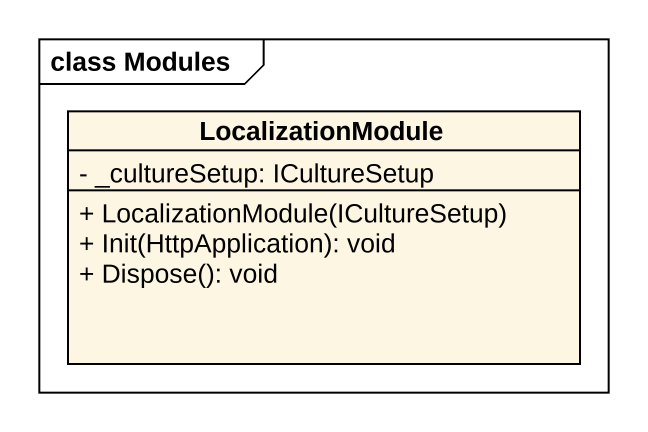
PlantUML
@startuml
mainframe class Modules
hide circle
hide empty members
skinparam classAttributeIconSize 0
class LocalizationModule {
  - _cultureSetup: ICultureSetup
  + LocalizationModule(ICultureSetup)
  + Init(HttpApplication): void
  + Dispose(): void
}
@enduml
